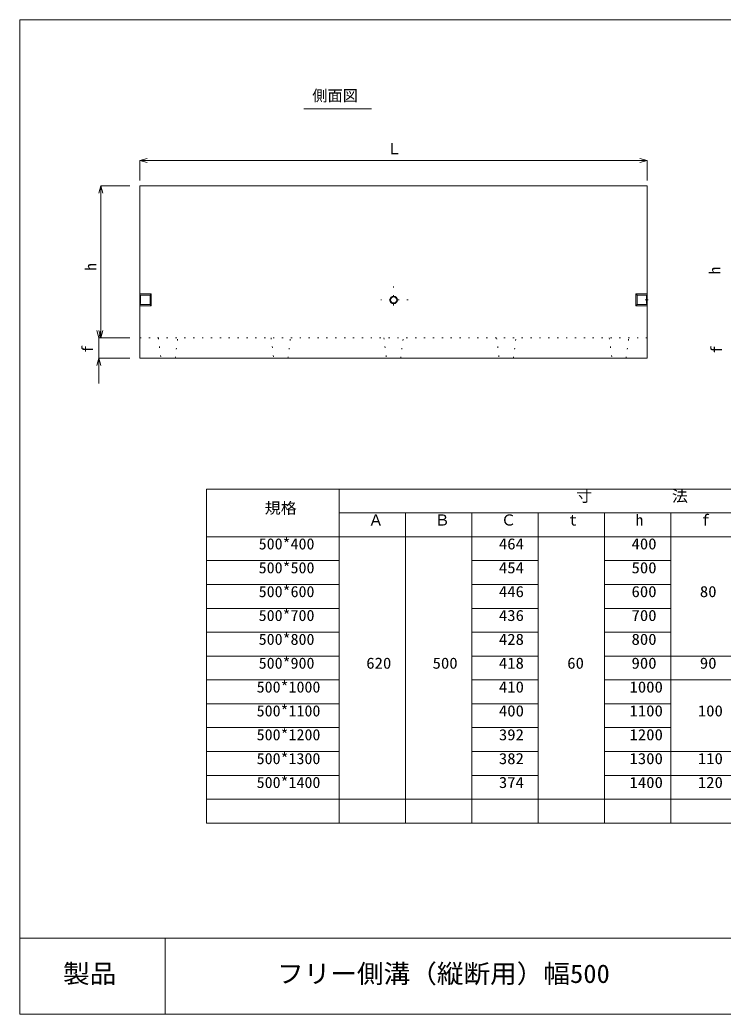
# Model space of a CAD drawing. Units: millimetres, scale not verified. Extents: x -162 to 6045, y 180 to 4102.
# Drawn here: x -162 to 2611, y 180 to 4102 of the extents above; entities that cross this region are included whole.
import ezdxf
from ezdxf.enums import TextEntityAlignment as Align

# ---------------------------------------------------------------- set-up
doc = ezdxf.new("R2010")
doc.units = ezdxf.units.MM
doc.header["$LTSCALE"] = 20
doc.linetypes.add('DOTTED', pattern=[1.75, 0.25, -1.5])
doc.layers.add('_0-0_', color=7, linetype='Continuous', lineweight=18)
doc.styles.add('ＭＳ ゴシック', font='')
doc.styles.get('ＭＳ ゴシック').set_extended_font_data('MS Gothic')

msp = doc.modelspace()

# ---------------------------------------------------------------- linework, layer by layer
at = {"layer": '_0-0_'}
for p, q in [((-161.72, 4102.25), (6045.25, 4102.25)), ((-161.72, 4102.25), (-161.72, 179.9)), ((957.62, 3751.58), (1224.29, 3751.58)), ((957.62, 3751.58), (1224.29, 3751.58)), ((311.33, 3448), (2311.33, 3448)), ((311.33, 3448), (311.33, 2768)), ((2311.33, 3448), (2311.33, 2768)), ((311.33, 3074), (311.33, 3122.11)), ((2311.33, 3074), (2311.33, 3122.11)), ((311.33, 2972.01), (311.33, 3024)), ((311.33, 3022.01), (311.33, 2973.64)), ((356.33, 3021.34), (311.33, 3021.34)), ((351.33, 3016.34), (356.33, 3021.34)), ((356.33, 2974.67), (356.33, 3021.34)), ((2266.33, 2974.67), (2266.33, 3021.34)), ((2271.33, 3016.34), (2266.33, 3021.34)), ((2266.33, 3021.34), (2311.33, 3021.34)), ((2311.33, 2972.01), (2311.33, 3024)), ((2311.33, 2972.01), (2311.33, 3024)), ((2311.33, 3022.01), (2311.33, 2973.64)), ((351.33, 3016.34), (311.33, 3016.34)), ((314, 3013), (311.33, 3013)), ((314, 3005), (311.33, 3005)), ((314, 2991), (311.33, 2991)), ((314, 2983), (311.33, 2983)), ((314, 2983), (314, 3013)), ((351.33, 2979.67), (351.33, 3016.34)), ((2271.33, 2979.67), (2271.33, 3016.34)), ((2271.33, 3016.34), (2311.33, 3016.34)), ((2303.76, 2998), (2315.21, 2998)), ((2308.67, 2983), (2308.67, 3013)), ((2308.67, 3013), (2311.33, 3013)), ((2308.67, 3005), (2311.33, 3005)), ((2308.67, 2991), (2311.33, 2991)), ((2308.67, 2983), (2311.33, 2983)), ((351.33, 2979.67), (311.33, 2979.67)), ((356.33, 2974.67), (311.33, 2974.67)), ((351.33, 2979.67), (356.33, 2974.67)), ((2271.33, 2979.67), (2266.33, 2974.67)), ((2266.33, 2974.67), (2311.33, 2974.67)), ((2271.33, 2979.67), (2311.33, 2979.67)), ((2311.33, 2768), (311.33, 2768)), ((574.15, 2251.16), (574.15, 933.51)), ((574.15, 2251.16), (5374.15, 2251.16)), ((1097.02, 2251.16), (1097.02, 933.51)), ((1097.02, 2157.04), (5374.15, 2157.04)), ((1358.46, 2157.04), (1358.46, 933.51)), ((1619.9, 2157.04), (1619.9, 933.51)), ((1881.34, 2157.04), (1881.34, 933.51)), ((2142.77, 2157.04), (2142.77, 933.51)), ((2404.21, 2157.04), (2404.21, 933.51)), ((574.15, 2062.92), (5374.15, 2062.92)), ((574.15, 1968.81), (1097.02, 1968.81)), ((1619.9, 1968.81), (1881.34, 1968.81)), ((2142.77, 1968.81), (2404.21, 1968.81)), ((574.15, 1874.69), (1097.02, 1874.69)), ((1619.9, 1874.69), (1881.34, 1874.69)), ((2142.77, 1874.69), (2404.21, 1874.69)), ((574.15, 1780.57), (1097.02, 1780.57)), ((1619.9, 1780.57), (1881.34, 1780.57)), ((2142.77, 1780.57), (2404.21, 1780.57)), ((574.15, 1686.45), (1097.02, 1686.45)), ((1619.9, 1686.45), (1881.34, 1686.45)), ((2142.77, 1686.45), (2404.21, 1686.45)), ((574.15, 1592.34), (1097.02, 1592.34)), ((1619.9, 1592.34), (1881.34, 1592.34)), ((2142.77, 1592.34), (2927.09, 1592.34)), ((574.15, 1498.22), (1097.02, 1498.22)), ((1619.9, 1498.22), (1881.34, 1498.22)), ((2142.77, 1498.22), (2927.09, 1498.22)), ((574.15, 1404.1), (1097.02, 1404.1)), ((1619.9, 1404.1), (1881.34, 1404.1)), ((2142.77, 1404.1), (2404.21, 1404.1)), ((574.15, 1309.98), (1097.02, 1309.98)), ((1619.9, 1309.98), (1881.34, 1309.98)), ((2142.77, 1309.98), (2404.21, 1309.98)), ((574.15, 1215.87), (1097.02, 1215.87)), ((1619.9, 1215.87), (1881.34, 1215.87)), ((2142.77, 1215.87), (2927.09, 1215.87)), ((574.15, 1121.75), (1097.02, 1121.75)), ((1619.9, 1121.75), (1881.34, 1121.75)), ((2142.77, 1121.75), (2927.09, 1121.75)), ((574.15, 1027.63), (5374.15, 1027.63)), ((574.15, 933.51), (5374.15, 933.51)), ((-161.72, 179.9), (-161.72, 479.9)), ((-161.72, 479.9), (6045.25, 479.9)), ((410.47, 179.9), (410.47, 479.9)), ((6045.25, 179.9), (-161.72, 179.9)), ((6045.25, 179.9), (-161.72, 179.9)), ((-161.72, 179.9), (410.47, 179.9)), ((410.47, 179.9), (2634.94, 179.9))]:
    msp.add_line(p, q, dxfattribs=at)
at = {"layer": '_0-0_', "color": 4, "lineweight": 9}
for p, q in [((311.33, 3547.86), (340.31, 3555.62)), ((311.33, 3547.86), (2311.33, 3547.86)), ((311.33, 3547.86), (340.31, 3540.09)), ((311.33, 3547.86), (311.33, 3468.29)), ((2311.33, 3547.86), (2282.36, 3555.62)), ((2311.33, 3547.86), (2282.36, 3540.09)), ((2311.33, 3547.86), (2311.33, 3468.29)), ((157.68, 3448), (149.91, 3419.03)), ((157.68, 2848), (157.68, 3448)), ((157.68, 3448), (165.44, 3419.03)), ((157.68, 3448), (271.69, 3448)), ((149.91, 2848), (142.15, 2876.98)), ((149.91, 2848), (142.15, 2876.98)), ((149.91, 2848), (157.68, 2876.98)), ((149.91, 2848), (157.68, 2876.98)), ((157.68, 2848), (149.91, 2876.98)), ((157.68, 2848), (149.91, 2876.98)), ((157.68, 2848), (165.44, 2876.98)), ((157.68, 2848), (165.44, 2876.98)), ((149.91, 2768), (149.91, 2848)), ((149.91, 2848), (271.69, 2848)), ((149.91, 2768), (149.91, 2848)), ((149.91, 2848), (271.69, 2848)), ((157.68, 2848), (271.69, 2848)), ((157.68, 2848), (271.69, 2848)), ((149.91, 2768), (142.15, 2739.03)), ((149.91, 2768), (142.15, 2739.03)), ((149.91, 2768), (149.91, 2668)), ((149.91, 2768), (157.68, 2739.03)), ((149.91, 2768), (271.69, 2768)), ((149.91, 2768), (149.91, 2668)), ((149.91, 2768), (157.68, 2739.03)), ((149.91, 2768), (271.69, 2768))]:
    msp.add_line(p, q, dxfattribs=at)
at = {"layer": '_0-0_', "linetype": 'DOTTED'}
for p, q in [((1311.7, 3050.87), (1311.7, 2955.86)), ((1368.7, 2997.48), (1261.41, 2997.48)), ((2310.4, 2998), (2312.61, 2998)), ((2311.33, 2848), (311.33, 2848)), ((384.26, 2848), (394.26, 2768)), ((450.63, 2768), (460.63, 2848)), ((828.71, 2848), (838.71, 2768)), ((895.07, 2768), (905.07, 2848)), ((1273.15, 2848), (1283.15, 2768)), ((1339.52, 2768), (1349.52, 2848)), ((1717.6, 2848), (1727.6, 2768)), ((1783.96, 2768), (1793.96, 2848)), ((2162.04, 2848), (2172.04, 2768)), ((2228.41, 2768), (2238.41, 2848))]:
    msp.add_line(p, q, dxfattribs=at)
at = {"layer": '_0-0_'}
for radius in [15, 12]:
    msp.add_circle((1311.7, 2997.48), radius, dxfattribs=at)

# ---------------------------------------------------------------- texts
at = {"layer": '_0-0_', "style": 'ＭＳ ゴシック'}
for s, p in [('側面図', (990.96, 3768.24)), ('側面図', (990.96, 3768.24)), ('Ｌ', (1283.76, 3558.88)), ('Ａ', (1211.77, 2094.04)), ('Ｂ', (1473.2, 2094.04)), ('Ｃ', (1734.64, 2094.04)), ('t', (2004.07, 2094.04)), ('h', (2265.51, 2094.04)), ('f', (2526.94, 2094.04))]:
    msp.add_text(s, height=43.99, dxfattribs=at).set_placement(p, align=Align.BOTTOM_LEFT)
for s, p in [('h', (152.54, 3112.27)), ('h', (2612.7, 3098)), ('f', (140.09, 2788.71)), ('f', (2619.47, 2786.63))]:
    msp.add_text(s, height=43.99, rotation=90, dxfattribs=at).set_placement(p, align=Align.BOTTOM_LEFT)
for s, height, width, p in [('寸\u3000\u3000\u3000\u3000\u3000法', 43.99, 1.05, (2030.94, 2188.16)), ('規格', 43.99, 1.05, (803.63, 2141.1)), ('500*400', 43.99, 1.05, (779.67, 1999.92)), ('464', 43.99, 1.1, (1726.65, 1999.92)), ('400', 43.99, 1.1, (2249.53, 1999.92)), ('500*500', 43.99, 1.05, (779.67, 1905.8)), ('454', 43.99, 1.1, (1726.65, 1905.8)), ('500', 43.99, 1.1, (2249.53, 1905.8)), ('500*600', 43.99, 1.05, (779.67, 1811.69)), ('446', 43.99, 1.1, (1726.65, 1811.69)), ('600', 43.99, 1.1, (2249.53, 1811.69)), ('80', 43.99, 1.1, (2518.95, 1811.69)), ('500*700', 43.99, 1.05, (779.67, 1717.57)), ('436', 43.99, 1.1, (1726.65, 1717.57)), ('700', 43.99, 1.1, (2249.53, 1717.57)), ('500*800', 43.99, 1.05, (779.67, 1623.45)), ('428', 43.99, 1.1, (1726.65, 1623.45)), ('800', 43.99, 1.1, (2249.53, 1623.45)), ('500*900', 43.99, 1.05, (779.67, 1529.33)), ('620', 43.99, 1.1, (1203.78, 1529.33)), ('500', 43.99, 1.1, (1465.21, 1529.33)), ('418', 43.99, 1.1, (1726.65, 1529.33)), ('60', 43.99, 1.1, (1996.08, 1529.33)), ('900', 43.99, 1.1, (2249.53, 1529.33)), ('90', 43.99, 1.1, (2518.95, 1529.33)), ('500*1000', 43.99, 1.05, (771.68, 1435.22)), ('410', 43.99, 1.1, (1726.65, 1435.22)), ('1000', 43.99, 1.1, (2241.54, 1435.22)), ('500*1100', 43.99, 1.05, (771.68, 1341.1)), ('400', 43.99, 1.1, (1726.65, 1341.1)), ('1100', 43.99, 1.1, (2241.54, 1341.1)), ('100', 43.99, 1.1, (2510.97, 1341.1)), ('500*1200', 43.99, 1.05, (771.68, 1246.98)), ('392', 43.99, 1.1, (1726.65, 1246.98)), ('1200', 43.99, 1.1, (2241.54, 1246.98)), ('500*1300', 43.99, 1.05, (771.68, 1152.86)), ('382', 43.99, 1.1, (1726.65, 1152.86)), ('1300', 43.99, 1.1, (2241.54, 1152.86)), ('110', 43.99, 1.1, (2510.97, 1152.86)), ('500*1400', 43.99, 1.05, (771.68, 1058.74)), ('374', 43.99, 1.1, (1726.65, 1058.74)), ('1400', 43.99, 1.1, (2241.54, 1058.74)), ('120', 43.99, 1.1, (2510.97, 1058.74)), ('製品', 73.31, 1.05, (8.26, 280.73)), ('フリー側溝（縦断用）幅500', 73.31, 1.05, (852.08, 280.73))]:
    msp.add_text(s, height=height, dxfattribs=dict(at, width=width)).set_placement(p, align=Align.BOTTOM_LEFT)

doc.saveas('drawing.dxf')
